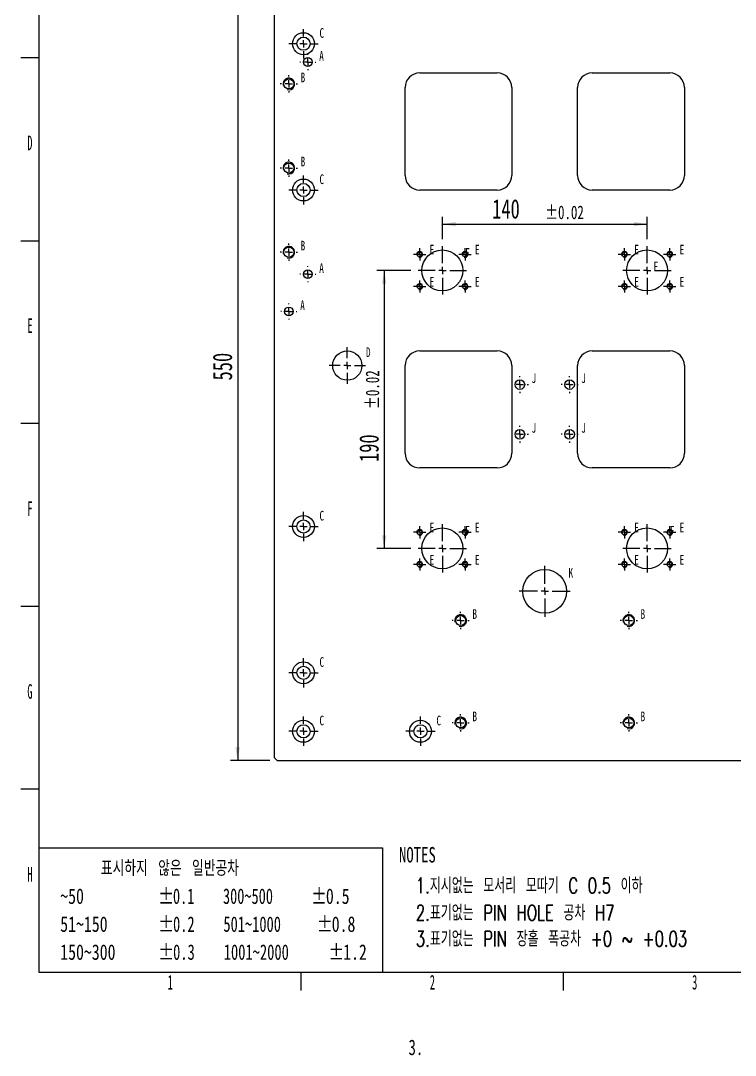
# Model space of a CAD drawing. Header units: millimetres. Extents: x 12 to 1998, y -102 to 1102.
# Drawn here: x 12 to 501, y -32 to 676 of the extents above; entities that cross this region are included whole.
import ezdxf

# ---------------------------------------------------------------- set-up
doc = ezdxf.new("R2010")
doc.units = ezdxf.units.MM
doc.header["$LTSCALE"] = 5
doc.linetypes.add('CENTERX2', pattern=[20.32, 12.7, -2.54, 2.54, -2.54])
for name, color, linetype in [('1', 70, 'Continuous'), ('12', 4, 'Continuous'), ('3', 1, 'CENTERX2'), ('8', 4, 'Continuous')]:
    doc.layers.add(name, color=color, linetype=linetype)
doc.styles.add('SLDTEXTSTYLE1', font='TXT', dxfattribs={"width": 0.7, "bigfont": 'bigfont'})
doc.styles.add('SLDTEXTSTYLE12', font='TXT', dxfattribs={"width": 0.75, "bigfont": 'bigfont'})
doc.styles.add('SLDTEXTSTYLE13', font='TXT', dxfattribs={"width": 0.75})
doc.styles.add('SLDTEXTSTYLE14', font='TXT', dxfattribs={"width": 0.678571})
doc.styles.add('SLDTEXTSTYLE15', font='TXT', dxfattribs={"width": 0.683333})
doc.styles.add('SLDTEXTSTYLE16', font='TXT', dxfattribs={"width": 0.6875})
doc.styles.add('SLDTEXTSTYLE3', font='TXT', dxfattribs={"width": 0.7})
doc.styles.add('SLDTEXTSTYLE6', font='TXT', dxfattribs={"width": 0.525})
doc.dimstyles.new('SLDDIMSTYLE0', dxfattribs={"dimtxt": 15.141195, "dimasz": 9, "dimexe": 0, "dimexo": 0.0625, "dimgap": 3.785299, "dimtad": 1, "dimrnd": 1e-09, "dimzin": 12, "dimdsep": 46, "dimtxsty": 'SLDTEXTSTYLE3', "dimsah": 1, "dimcen": 0.09, "dimadec": 0, "dimazin": 3, "dimtfac": 1, "dimtdec": 3, "dimtofl": 0, "dimtmove": 0, "dimatfit": 3, "dimfxl": 0, "dimfrac": 2, "dimtolj": 1, "dimtzin": 12, "dimarcsym": 0})
doc.dimstyles.new('SLDDIMSTYLE1', dxfattribs={"dimtxt": 15.141195, "dimasz": 9, "dimexe": 0, "dimexo": 0.0625, "dimgap": 3.785299, "dimtad": 1, "dimrnd": 1e-09, "dimzin": 12, "dimdsep": 46, "dimtxsty": 'SLDTEXTSTYLE3', "dimsah": 1, "dimcen": 0.09, "dimadec": 0, "dimazin": 3, "dimtol": 1, "dimtp": 0.02, "dimtm": 0.02, "dimtfac": 1, "dimtofl": 0, "dimtmove": 0, "dimatfit": 3, "dimfxl": 0, "dimfrac": 2, "dimtolj": 1, "dimarcsym": 0})

# ---------------------------------------------------------------- blocks, each defined once
blk = doc.blocks.new('블록15')
for p, q in [((24.99, 1025.1), (24.99, 25.09)), ((24.99, 650.09), (12.48, 650.09)), ((12.48, 525.09), (24.99, 525.09)), ((24.99, 400.09), (12.48, 400.09)), ((24.99, 275.09), (12.48, 275.09)), ((24.99, 150.09), (12.48, 150.09)), ((24.99, 110.09), (259.99, 110.09)), ((259.99, 110.09), (259.99, 25.09)), ((24.99, 25.09), (1460, 25.09)), ((204.36, 12.59), (204.36, 25.09)), ((383.74, 12.59), (383.74, 25.09))]:
    blk.add_line(p, q)
blk = doc.blocks.new('_D_1')
at = {"layer": '1'}
for p, q in [((182.89, 719.77), (155.89, 719.77)), ((160.89, 719.77), (160.89, 169.77)), ((182.89, 169.77), (155.89, 169.77))]:
    blk.add_line(p, q, dxfattribs=at)
for points in [[(160.89, 719.77), (159.39, 710.77), (162.39, 710.77)], [(160.89, 169.77), (162.39, 178.77), (159.39, 178.77)]]:
    blk.add_solid(points, dxfattribs=at)
at = {"layer": '1', "insert": (143.83, 429.59), "char_height": 13.229, "attachment_point": 1, "rotation": 90, "style": 'SLDTEXTSTYLE3'}
blk.add_mtext('550', dxfattribs=at)
blk = doc.blocks.new('_D_2')
at = {"layer": '1'}
for p, q in [((300.89, 526.27), (300.89, 541.44)), ((440.89, 526.27), (440.89, 541.44)), ((300.89, 536.44), (440.89, 536.44))]:
    blk.add_line(p, q, dxfattribs=at)
for points in [[(300.89, 536.44), (309.89, 534.94), (309.89, 537.94)], [(440.89, 536.44), (431.89, 537.94), (431.89, 534.94)]]:
    blk.add_solid(points, dxfattribs=at)
at = {"layer": '1', "attachment_point": 1, "style": 'SLDTEXTSTYLE3'}
for s, insert, char_height in [('140', (334.94, 553.49), 13.229), ('±0.02', (371.18, 549.13), 9.26)]:
    blk.add_mtext(s, dxfattribs=dict(at, insert=insert, char_height=char_height))
blk = doc.blocks.new('_D_3')
at = {"layer": '1'}
for p, q in [((279.39, 504.77), (256.11, 504.77)), ((261.11, 504.77), (261.11, 314.77)), ((279.39, 314.77), (256.11, 314.77))]:
    blk.add_line(p, q, dxfattribs=at)
for points in [[(261.11, 504.77), (259.61, 495.77), (262.61, 495.77)], [(261.11, 314.77), (262.61, 323.77), (259.61, 323.77)]]:
    blk.add_solid(points, dxfattribs=at)
at = {"layer": '1', "attachment_point": 1, "rotation": 90, "style": 'SLDTEXTSTYLE3'}
for s, insert, char_height in [('±0.02', (248.43, 410.06), 9.26), ('190', (244.06, 373.83), 13.229)]:
    blk.add_mtext(s, dxfattribs=dict(at, insert=insert, char_height=char_height))
blk = doc.blocks.new('SW_CENTERMARKSYMBOL_0')
at = {"layer": '3', "color": 0}
for p, q in [((0, 5), (0, 16.5)), ((-5, 0), (-16.5, 0)), ((0, 0), (-2.5, 0)), ((0, 0), (0, 2.5)), ((0, 0), (0, -2.5)), ((0, 0), (2.5, 0)), ((5, 0), (16.5, 0)), ((0, -5), (0, -16.5))]:
    blk.add_line(p, q, dxfattribs=at)
blk = doc.blocks.new('SW_CENTERMARKSYMBOL_1')
at = {"layer": '3', "color": 0}
for p, q in [((0, 5), (0, 16.5)), ((-5, 0), (-16.5, 0)), ((0, 0), (-2.5, 0)), ((0, 0), (0, 2.5)), ((0, 0), (0, -2.5)), ((0, 0), (2.5, 0)), ((5, 0), (16.5, 0)), ((0, -5), (0, -16.5))]:
    blk.add_line(p, q, dxfattribs=at)
blk = doc.blocks.new('SW_CENTERMARKSYMBOL_2')
at = {"layer": '3', "color": 0}
for p, q in [((0, 5), (0, 16.5)), ((-5, 0), (-16.5, 0)), ((0, 0), (-2.5, 0)), ((0, 0), (0, 2.5)), ((0, 0), (0, -2.5)), ((0, 0), (2.5, 0)), ((5, 0), (16.5, 0)), ((0, -5), (0, -16.5))]:
    blk.add_line(p, q, dxfattribs=at)
blk = doc.blocks.new('SW_CENTERMARKSYMBOL_3')
at = {"layer": '3', "color": 0}
for p, q in [((0, 5), (0, 16.5)), ((-5, 0), (-16.5, 0)), ((0, 0), (-2.5, 0)), ((0, 0), (0, 2.5)), ((0, 0), (0, -2.5)), ((0, 0), (2.5, 0)), ((5, 0), (16.5, 0)), ((0, -5), (0, -16.5))]:
    blk.add_line(p, q, dxfattribs=at)
blk = doc.blocks.new('SW_CENTERMARKSYMBOL_4')
at = {"layer": '3', "color": 0}
for p, q in [((-2.5, 0), (-4.15, 0)), ((0, 0), (-2.5, 0)), ((0, 2.5), (0, 4.15)), ((0, 0), (0, 2.5)), ((0, 0), (0, -2.5)), ((0, 0), (2.5, 0)), ((2.5, 0), (4.15, 0)), ((0, -2.5), (0, -4.15))]:
    blk.add_line(p, q, dxfattribs=at)
blk = doc.blocks.new('SW_CENTERMARKSYMBOL_5')
at = {"layer": '3', "color": 0}
for p, q in [((-2.5, 0), (-4.15, 0)), ((0, 0), (-2.5, 0)), ((0, 2.5), (0, 4.15)), ((0, 0), (0, 2.5)), ((0, 0), (0, -2.5)), ((0, 0), (2.5, 0)), ((2.5, 0), (4.15, 0)), ((0, -2.5), (0, -4.15))]:
    blk.add_line(p, q, dxfattribs=at)
blk = doc.blocks.new('SW_CENTERMARKSYMBOL_6')
at = {"layer": '3', "color": 0}
for p, q in [((-2.5, 0), (-4.15, 0)), ((0, 0), (-2.5, 0)), ((0, 2.5), (0, 4.15)), ((0, 0), (0, 2.5)), ((0, 0), (0, -2.5)), ((0, 0), (2.5, 0)), ((2.5, 0), (4.15, 0)), ((0, -2.5), (0, -4.15))]:
    blk.add_line(p, q, dxfattribs=at)
blk = doc.blocks.new('SW_CENTERMARKSYMBOL_7')
at = {"layer": '3', "color": 0}
for p, q in [((-2.5, 0), (-4.15, 0)), ((0, 0), (-2.5, 0)), ((0, 2.5), (0, 4.15)), ((0, 0), (0, 2.5)), ((0, 0), (0, -2.5)), ((0, 0), (2.5, 0)), ((2.5, 0), (4.15, 0)), ((0, -2.5), (0, -4.15))]:
    blk.add_line(p, q, dxfattribs=at)
blk = doc.blocks.new('SW_CENTERMARKSYMBOL_8')
at = {"layer": '3', "color": 0}
for p, q in [((-2.5, 0), (-4.15, 0)), ((0, 0), (-2.5, 0)), ((0, 2.5), (0, 4.15)), ((0, 0), (0, 2.5)), ((0, 0), (0, -2.5)), ((0, 0), (2.5, 0)), ((2.5, 0), (4.15, 0)), ((0, -2.5), (0, -4.15))]:
    blk.add_line(p, q, dxfattribs=at)
blk = doc.blocks.new('SW_CENTERMARKSYMBOL_9')
at = {"layer": '3', "color": 0}
for p, q in [((-2.5, 0), (-4.15, 0)), ((0, 0), (-2.5, 0)), ((0, 2.5), (0, 4.15)), ((0, 0), (0, 2.5)), ((0, 0), (0, -2.5)), ((0, 0), (2.5, 0)), ((2.5, 0), (4.15, 0)), ((0, -2.5), (0, -4.15))]:
    blk.add_line(p, q, dxfattribs=at)
blk = doc.blocks.new('SW_CENTERMARKSYMBOL_10')
at = {"layer": '3', "color": 0}
for p, q in [((-2.5, 0), (-4.15, 0)), ((0, 0), (-2.5, 0)), ((0, 2.5), (0, 4.15)), ((0, 0), (0, 2.5)), ((0, 0), (0, -2.5)), ((0, 0), (2.5, 0)), ((2.5, 0), (4.15, 0)), ((0, -2.5), (0, -4.15))]:
    blk.add_line(p, q, dxfattribs=at)
blk = doc.blocks.new('SW_CENTERMARKSYMBOL_11')
at = {"layer": '3', "color": 0}
for p, q in [((-2.5, 0), (-4.15, 0)), ((0, 0), (-2.5, 0)), ((0, 2.5), (0, 4.15)), ((0, 0), (0, 2.5)), ((0, 0), (0, -2.5)), ((0, 0), (2.5, 0)), ((2.5, 0), (4.15, 0)), ((0, -2.5), (0, -4.15))]:
    blk.add_line(p, q, dxfattribs=at)
blk = doc.blocks.new('SW_CENTERMARKSYMBOL_12')
at = {"layer": '3', "color": 0}
for p, q in [((-2.5, 0), (-4.15, 0)), ((0, 0), (-2.5, 0)), ((0, 2.5), (0, 4.15)), ((0, 0), (0, 2.5)), ((0, 0), (0, -2.5)), ((0, 0), (2.5, 0)), ((2.5, 0), (4.15, 0)), ((0, -2.5), (0, -4.15))]:
    blk.add_line(p, q, dxfattribs=at)
blk = doc.blocks.new('SW_CENTERMARKSYMBOL_13')
at = {"layer": '3', "color": 0}
for p, q in [((-2.5, 0), (-4.15, 0)), ((0, 0), (-2.5, 0)), ((0, 2.5), (0, 4.15)), ((0, 0), (0, 2.5)), ((0, 0), (0, -2.5)), ((0, 0), (2.5, 0)), ((2.5, 0), (4.15, 0)), ((0, -2.5), (0, -4.15))]:
    blk.add_line(p, q, dxfattribs=at)
blk = doc.blocks.new('SW_CENTERMARKSYMBOL_14')
at = {"layer": '3', "color": 0}
for p, q in [((-2.5, 0), (-4.15, 0)), ((0, 0), (-2.5, 0)), ((0, 2.5), (0, 4.15)), ((0, 0), (0, 2.5)), ((0, 0), (0, -2.5)), ((0, 0), (2.5, 0)), ((2.5, 0), (4.15, 0)), ((0, -2.5), (0, -4.15))]:
    blk.add_line(p, q, dxfattribs=at)
blk = doc.blocks.new('SW_CENTERMARKSYMBOL_15')
at = {"layer": '3', "color": 0}
for p, q in [((-2.5, 0), (-4.15, 0)), ((0, 0), (-2.5, 0)), ((0, 2.5), (0, 4.15)), ((0, 0), (0, 2.5)), ((0, 0), (0, -2.5)), ((0, 0), (2.5, 0)), ((2.5, 0), (4.15, 0)), ((0, -2.5), (0, -4.15))]:
    blk.add_line(p, q, dxfattribs=at)
blk = doc.blocks.new('SW_CENTERMARKSYMBOL_16')
at = {"layer": '3', "color": 0}
for p, q in [((-2.5, 0), (-4.15, 0)), ((0, 0), (-2.5, 0)), ((0, 2.5), (0, 4.15)), ((0, 0), (0, 2.5)), ((0, 0), (0, -2.5)), ((0, 0), (2.5, 0)), ((2.5, 0), (4.15, 0)), ((0, -2.5), (0, -4.15))]:
    blk.add_line(p, q, dxfattribs=at)
blk = doc.blocks.new('SW_CENTERMARKSYMBOL_17')
at = {"layer": '3', "color": 0}
for p, q in [((-2.5, 0), (-4.15, 0)), ((0, 0), (-2.5, 0)), ((0, 2.5), (0, 4.15)), ((0, 0), (0, 2.5)), ((0, 0), (0, -2.5)), ((0, 0), (2.5, 0)), ((2.5, 0), (4.15, 0)), ((0, -2.5), (0, -4.15))]:
    blk.add_line(p, q, dxfattribs=at)
blk = doc.blocks.new('SW_CENTERMARKSYMBOL_18')
at = {"layer": '3', "color": 0}
for p, q in [((-2.5, 0), (-4.15, 0)), ((0, 0), (-2.5, 0)), ((0, 2.5), (0, 4.15)), ((0, 0), (0, 2.5)), ((0, 0), (0, -2.5)), ((0, 0), (2.5, 0)), ((2.5, 0), (4.15, 0)), ((0, -2.5), (0, -4.15))]:
    blk.add_line(p, q, dxfattribs=at)
blk = doc.blocks.new('SW_CENTERMARKSYMBOL_19')
at = {"layer": '3', "color": 0}
for p, q in [((-2.5, 0), (-4.15, 0)), ((0, 0), (-2.5, 0)), ((0, 2.5), (0, 4.15)), ((0, 0), (0, 2.5)), ((0, 0), (0, -2.5)), ((0, 0), (2.5, 0)), ((2.5, 0), (4.15, 0)), ((0, -2.5), (0, -4.15))]:
    blk.add_line(p, q, dxfattribs=at)
blk = doc.blocks.new('SW_CENTERMARKSYMBOL_20')
at = {"layer": '3', "color": 0}
for p, q in [((-5, 0), (-5.8, 0)), ((0, 0), (-2.5, 0)), ((0, 5), (0, 5.8)), ((0, 0), (0, 2.5)), ((0, 0), (0, -2.5)), ((0, 0), (2.5, 0)), ((5, 0), (5.8, 0)), ((0, -5), (0, -5.8))]:
    blk.add_line(p, q, dxfattribs=at)
blk = doc.blocks.new('SW_CENTERMARKSYMBOL_21')
at = {"layer": '3', "color": 0}
for p, q in [((-5, 0), (-5.8, 0)), ((0, 0), (-2.5, 0)), ((0, 5), (0, 5.8)), ((0, 0), (0, 2.5)), ((0, 0), (0, -2.5)), ((0, 0), (2.5, 0)), ((5, 0), (5.8, 0)), ((0, -5), (0, -5.8))]:
    blk.add_line(p, q, dxfattribs=at)
blk = doc.blocks.new('SW_CENTERMARKSYMBOL_22')
at = {"layer": '3', "color": 0}
for p, q in [((-5, 0), (-5.8, 0)), ((0, 0), (-2.5, 0)), ((0, 5), (0, 5.8)), ((0, 0), (0, 2.5)), ((0, 0), (0, -2.5)), ((0, 0), (2.5, 0)), ((5, 0), (5.8, 0)), ((0, -5), (0, -5.8))]:
    blk.add_line(p, q, dxfattribs=at)
blk = doc.blocks.new('SW_CENTERMARKSYMBOL_23')
at = {"layer": '3', "color": 0}
for p, q in [((-5, 0), (-5.8, 0)), ((0, 0), (-2.5, 0)), ((0, 5), (0, 5.8)), ((0, 0), (0, 2.5)), ((0, 0), (0, -2.5)), ((0, 0), (2.5, 0)), ((5, 0), (5.8, 0)), ((0, -5), (0, -5.8))]:
    blk.add_line(p, q, dxfattribs=at)
blk = doc.blocks.new('SW_CENTERMARKSYMBOL_29')
at = {"layer": '3', "color": 0}
for p, q in [((-5, 0), (-5.5, 0)), ((0, 0), (-2.5, 0)), ((0, 5), (0, 5.5)), ((0, 0), (0, 2.5)), ((0, 0), (0, -2.5)), ((0, 0), (2.5, 0)), ((5, 0), (5.5, 0)), ((0, -5), (0, -5.5))]:
    blk.add_line(p, q, dxfattribs=at)
blk = doc.blocks.new('SW_CENTERMARKSYMBOL_30')
at = {"layer": '3', "color": 0}
for p, q in [((-5, 0), (-5.5, 0)), ((0, 0), (-2.5, 0)), ((0, 5), (0, 5.5)), ((0, 0), (0, 2.5)), ((0, 0), (0, -2.5)), ((0, 0), (2.5, 0)), ((5, 0), (5.5, 0)), ((0, -5), (0, -5.5))]:
    blk.add_line(p, q, dxfattribs=at)
blk = doc.blocks.new('SW_CENTERMARKSYMBOL_32')
at = {"layer": '3', "color": 0}
for p, q in [((-5, 0), (-5.5, 0)), ((0, 0), (-2.5, 0)), ((0, 5), (0, 5.5)), ((0, 0), (0, 2.5)), ((0, 0), (0, -2.5)), ((0, 0), (2.5, 0)), ((5, 0), (5.5, 0)), ((0, -5), (0, -5.5))]:
    blk.add_line(p, q, dxfattribs=at)
blk = doc.blocks.new('SW_CENTERMARKSYMBOL_39')
at = {"layer": '3', "color": 0}
for p, q in [((0, 5), (0, 10)), ((-5, 0), (-10, 0)), ((0, 0), (-2.5, 0)), ((0, 0), (0, 2.5)), ((0, 0), (0, -2.5)), ((0, 0), (2.5, 0)), ((5, 0), (10, 0)), ((0, -5), (0, -10))]:
    blk.add_line(p, q, dxfattribs=at)
blk = doc.blocks.new('SW_CENTERMARKSYMBOL_40')
at = {"layer": '3', "color": 0}
for p, q in [((0, 5), (0, 10)), ((-5, 0), (-10, 0)), ((0, 0), (-2.5, 0)), ((0, 0), (0, 2.5)), ((0, 0), (0, -2.5)), ((0, 0), (2.5, 0)), ((5, 0), (10, 0)), ((0, -5), (0, -10))]:
    blk.add_line(p, q, dxfattribs=at)
blk = doc.blocks.new('SW_CENTERMARKSYMBOL_43')
at = {"layer": '3', "color": 0}
for p, q in [((0, 5), (0, 10)), ((-5, 0), (-10, 0)), ((0, 0), (-2.5, 0)), ((0, 0), (0, 2.5)), ((0, 0), (0, -2.5)), ((0, 0), (2.5, 0)), ((5, 0), (10, 0)), ((0, -5), (0, -10))]:
    blk.add_line(p, q, dxfattribs=at)
blk = doc.blocks.new('SW_CENTERMARKSYMBOL_44')
at = {"layer": '3', "color": 0}
for p, q in [((0, 5), (0, 10)), ((-5, 0), (-10, 0)), ((0, 0), (-2.5, 0)), ((0, 0), (0, 2.5)), ((0, 0), (0, -2.5)), ((0, 0), (2.5, 0)), ((5, 0), (10, 0)), ((0, -5), (0, -10))]:
    blk.add_line(p, q, dxfattribs=at)
blk = doc.blocks.new('SW_CENTERMARKSYMBOL_45')
at = {"layer": '3', "color": 0}
for p, q in [((0, 5), (0, 10)), ((-5, 0), (-10, 0)), ((0, 0), (-2.5, 0)), ((0, 0), (0, 2.5)), ((0, 0), (0, -2.5)), ((0, 0), (2.5, 0)), ((5, 0), (10, 0)), ((0, -5), (0, -10))]:
    blk.add_line(p, q, dxfattribs=at)
blk = doc.blocks.new('SW_CENTERMARKSYMBOL_50')
at = {"layer": '3', "color": 0}
for p, q in [((0, 5), (0, 10)), ((-5, 0), (-10, 0)), ((0, 0), (-2.5, 0)), ((0, 0), (0, 2.5)), ((0, 0), (0, -2.5)), ((0, 0), (2.5, 0)), ((5, 0), (10, 0)), ((0, -5), (0, -10))]:
    blk.add_line(p, q, dxfattribs=at)
blk = doc.blocks.new('SW_CENTERMARKSYMBOL_52')
at = {"layer": '3', "color": 0}
for p, q in [((-5, 0), (-5.9, 0)), ((0, 0), (-2.5, 0)), ((0, 5), (0, 5.9)), ((0, 0), (0, 2.5)), ((0, 0), (0, -2.5)), ((0, 0), (2.5, 0)), ((5, 0), (5.9, 0)), ((0, -5), (0, -5.9))]:
    blk.add_line(p, q, dxfattribs=at)
blk = doc.blocks.new('SW_CENTERMARKSYMBOL_53')
at = {"layer": '3', "color": 0}
for p, q in [((-5, 0), (-5.9, 0)), ((0, 0), (-2.5, 0)), ((0, 5), (0, 5.9)), ((0, 0), (0, 2.5)), ((0, 0), (0, -2.5)), ((0, 0), (2.5, 0)), ((5, 0), (5.9, 0)), ((0, -5), (0, -5.9))]:
    blk.add_line(p, q, dxfattribs=at)
blk = doc.blocks.new('SW_CENTERMARKSYMBOL_54')
at = {"layer": '3', "color": 0}
for p, q in [((-5, 0), (-5.9, 0)), ((0, 0), (-2.5, 0)), ((0, 5), (0, 5.9)), ((0, 0), (0, 2.5)), ((0, 0), (0, -2.5)), ((0, 0), (2.5, 0)), ((5, 0), (5.9, 0)), ((0, -5), (0, -5.9))]:
    blk.add_line(p, q, dxfattribs=at)
blk = doc.blocks.new('SW_CENTERMARKSYMBOL_55')
at = {"layer": '3', "color": 0}
for p, q in [((-5, 0), (-5.9, 0)), ((0, 0), (-2.5, 0)), ((0, 5), (0, 5.9)), ((0, 0), (0, 2.5)), ((0, 0), (0, -2.5)), ((0, 0), (2.5, 0)), ((5, 0), (5.9, 0)), ((0, -5), (0, -5.9))]:
    blk.add_line(p, q, dxfattribs=at)
blk = doc.blocks.new('SW_CENTERMARKSYMBOL_56')
at = {"layer": '3', "color": 0}
for p, q in [((0, 5), (0, 17.5)), ((-5, 0), (-17.5, 0)), ((0, 0), (-2.5, 0)), ((0, 0), (0, 2.5)), ((0, 0), (0, -2.5)), ((0, 0), (2.5, 0)), ((5, 0), (17.5, 0)), ((0, -5), (0, -17.5))]:
    blk.add_line(p, q, dxfattribs=at)
blk = doc.blocks.new('SW_CENTERMARKSYMBOL_61')
at = {"layer": '3', "color": 0}
for p, q in [((0, 5), (0, 12.5)), ((-5, 0), (-12.5, 0)), ((0, 0), (-2.5, 0)), ((0, 0), (0, 2.5)), ((0, 0), (0, -2.5)), ((0, 0), (2.5, 0)), ((5, 0), (12.5, 0)), ((0, -5), (0, -12.5))]:
    blk.add_line(p, q, dxfattribs=at)
blk = doc.blocks.new('SW_CENTERMARKSYMBOL_64')
at = {"layer": '3', "color": 0}
for p, q in [((-5, 0), (-5.9, 0)), ((0, 0), (-2.5, 0)), ((0, 5), (0, 5.9)), ((0, 0), (0, 2.5)), ((0, 0), (0, -2.5)), ((0, 0), (2.5, 0)), ((5, 0), (5.9, 0)), ((0, -5), (0, -5.9))]:
    blk.add_line(p, q, dxfattribs=at)
blk = doc.blocks.new('SW_CENTERMARKSYMBOL_65')
at = {"layer": '3', "color": 0}
for p, q in [((-5, 0), (-5.9, 0)), ((0, 0), (-2.5, 0)), ((0, 5), (0, 5.9)), ((0, 0), (0, 2.5)), ((0, 0), (0, -2.5)), ((0, 0), (2.5, 0)), ((5, 0), (5.9, 0)), ((0, -5), (0, -5.9))]:
    blk.add_line(p, q, dxfattribs=at)
blk = doc.blocks.new('SW_CENTERMARKSYMBOL_66')
at = {"layer": '3', "color": 0}
for p, q in [((-5, 0), (-5.9, 0)), ((0, 0), (-2.5, 0)), ((0, 5), (0, 5.9)), ((0, 0), (0, 2.5)), ((0, 0), (0, -2.5)), ((0, 0), (2.5, 0)), ((5, 0), (5.9, 0)), ((0, -5), (0, -5.9))]:
    blk.add_line(p, q, dxfattribs=at)

msp = doc.modelspace()

# ---------------------------------------------------------------- linework, layer by layer
at = {"color": 7, "linetype": 'Continuous', "lineweight": 25}
for p, q in [((185.886, 717.77), (185.886, 171.77)), ((285.386, 639.77), (338.386, 639.77)), ((403.386, 639.77), (456.386, 639.77)), ((275.386, 569.77), (275.386, 629.77)), ((348.386, 629.77), (348.386, 569.77)), ((393.386, 569.77), (393.386, 629.77)), ((466.386, 629.77), (466.386, 569.77)), ((338.386, 559.77), (285.386, 559.77)), ((456.386, 559.77), (403.386, 559.77)), ((285.386, 449.77), (338.386, 449.77)), ((403.386, 449.77), (456.386, 449.77)), ((275.386, 379.77), (275.386, 439.77)), ((348.386, 439.77), (348.386, 379.77)), ((393.386, 379.77), (393.386, 439.77)), ((466.386, 439.77), (466.386, 379.77)), ((338.386, 369.77), (285.386, 369.77)), ((456.386, 369.77), (403.386, 369.77)), ((185.886, 171.77), (187.886, 169.77)), ((187.886, 169.77), (743.886, 169.77))]:
    msp.add_line(p, q, dxfattribs=at)
for centre, radius in [((205.886, 659.77), 7.5), ((205.886, 659.77), 4.5), ((208.886, 647.27), 3), ((195.886, 632.27), 3.4), ((195.886, 574.77), 3.4), ((205.886, 559.77), 7.5), ((205.886, 559.77), 4.5), ((195.886, 517.27), 3.4), ((285.386, 515.77), 1.65), ((300.886, 504.77), 14), ((316.386, 515.77), 1.65), ((425.386, 515.77), 1.65), ((440.886, 504.77), 14), ((456.386, 515.77), 1.65), ((208.886, 502.27), 3), ((285.386, 493.77), 1.65), ((316.386, 493.77), 1.65), ((425.386, 493.77), 1.65), ((456.386, 493.77), 1.65), ((195.886, 476.77), 3), ((235.886, 439.77), 10), ((353.886, 426.77), 3.3), ((387.886, 426.77), 3.3), ((353.886, 392.77), 3.3), ((387.886, 392.77), 3.3), ((205.886, 329.77), 7.5), ((205.886, 329.77), 4.5), ((285.386, 325.77), 1.65), ((300.886, 314.77), 14), ((316.386, 325.77), 1.65), ((425.386, 325.77), 1.65), ((440.886, 314.77), 14), ((456.386, 325.77), 1.65), ((285.386, 303.77), 1.65), ((316.386, 303.77), 1.65), ((425.386, 303.77), 1.65), ((456.386, 303.77), 1.65), ((370.886, 285.47), 15), ((313.386, 265.47), 3.4), ((428.386, 265.47), 3.4), ((205.886, 229.77), 7.5), ((205.886, 229.77), 4.5), ((313.386, 195.47), 3.4), ((428.386, 195.47), 3.4), ((205.886, 189.77), 7.5), ((205.886, 189.77), 4.5), ((285.886, 189.77), 7.5), ((285.886, 189.77), 4.5)]:
    msp.add_circle(centre, radius, dxfattribs=at)
for centre, start, end in [((285.386, 629.77), 90, 180), ((338.386, 629.77), 0, 90), ((403.386, 629.77), 90, 180), ((456.386, 629.77), 0, 90), ((285.386, 569.77), 180, 270), ((338.386, 569.77), 270, 0), ((403.386, 569.77), 180, 270), ((456.386, 569.77), 270, 0), ((285.386, 439.77), 90, 180), ((338.386, 439.77), 0, 90), ((403.386, 439.77), 90, 180), ((456.386, 439.77), 0, 90), ((285.386, 379.77), 180, 270), ((338.386, 379.77), 270, 0), ((403.386, 379.77), 180, 270), ((456.386, 379.77), 270, 0)]:
    msp.add_arc(centre, 10, start, end, dxfattribs=at)
at = {"layer": '8'}
for centre, radius in [((195.886, 632.27), 4), ((195.886, 574.77), 4), ((195.886, 517.27), 4), ((285.386, 515.77), 2), ((316.386, 515.77), 2), ((425.386, 515.77), 2), ((456.386, 515.77), 2), ((285.386, 493.77), 2), ((316.386, 493.77), 2), ((425.386, 493.77), 2), ((456.386, 493.77), 2), ((285.386, 325.77), 2), ((316.386, 325.77), 2), ((425.386, 325.77), 2), ((456.386, 325.77), 2), ((285.386, 303.77), 2), ((316.386, 303.77), 2), ((425.386, 303.77), 2), ((456.386, 303.77), 2), ((313.386, 265.47), 4), ((428.386, 265.47), 4), ((313.386, 195.47), 4), ((428.386, 195.47), 4)]:
    msp.add_arc(centre, radius, 255, 195, dxfattribs=at)

# ---------------------------------------------------------------- block references
at = {"color": 7, "linetype": 'Continuous'}
msp.add_blockref('블록15', (0, 0), dxfattribs=at)
at = {"layer": '3'}
for name, p in [('SW_CENTERMARKSYMBOL_50', (205.886, 659.77)), ('SW_CENTERMARKSYMBOL_29', (208.886, 647.27)), ('SW_CENTERMARKSYMBOL_66', (195.886, 632.27)), ('SW_CENTERMARKSYMBOL_65', (195.886, 574.77)), ('SW_CENTERMARKSYMBOL_40', (205.886, 559.77)), ('SW_CENTERMARKSYMBOL_64', (195.886, 517.27)), ('SW_CENTERMARKSYMBOL_17', (285.386, 515.77)), ('SW_CENTERMARKSYMBOL_1', (300.886, 504.77)), ('SW_CENTERMARKSYMBOL_16', (316.386, 515.77)), ('SW_CENTERMARKSYMBOL_6', (425.386, 515.77)), ('SW_CENTERMARKSYMBOL_2', (440.886, 504.77)), ('SW_CENTERMARKSYMBOL_7', (456.386, 515.77)), ('SW_CENTERMARKSYMBOL_30', (208.886, 502.27)), ('SW_CENTERMARKSYMBOL_19', (285.386, 493.77)), ('SW_CENTERMARKSYMBOL_18', (316.386, 493.77)), ('SW_CENTERMARKSYMBOL_5', (425.386, 493.77)), ('SW_CENTERMARKSYMBOL_4', (456.386, 493.77)), ('SW_CENTERMARKSYMBOL_32', (195.886, 476.77)), ('SW_CENTERMARKSYMBOL_61', (235.886, 439.77)), ('SW_CENTERMARKSYMBOL_23', (353.886, 426.77)), ('SW_CENTERMARKSYMBOL_20', (387.886, 426.77)), ('SW_CENTERMARKSYMBOL_22', (353.886, 392.77)), ('SW_CENTERMARKSYMBOL_21', (387.886, 392.77)), ('SW_CENTERMARKSYMBOL_43', (205.886, 329.77)), ('SW_CENTERMARKSYMBOL_12', (285.386, 325.77)), ('SW_CENTERMARKSYMBOL_0', (300.886, 314.77)), ('SW_CENTERMARKSYMBOL_13', (316.386, 325.77)), ('SW_CENTERMARKSYMBOL_8', (425.386, 325.77)), ('SW_CENTERMARKSYMBOL_3', (440.886, 314.77)), ('SW_CENTERMARKSYMBOL_9', (456.386, 325.77)), ('SW_CENTERMARKSYMBOL_15', (285.386, 303.77)), ('SW_CENTERMARKSYMBOL_14', (316.386, 303.77)), ('SW_CENTERMARKSYMBOL_11', (425.386, 303.77)), ('SW_CENTERMARKSYMBOL_10', (456.386, 303.77)), ('SW_CENTERMARKSYMBOL_56', (370.886, 285.47)), ('SW_CENTERMARKSYMBOL_55', (313.386, 265.47)), ('SW_CENTERMARKSYMBOL_52', (428.386, 265.47)), ('SW_CENTERMARKSYMBOL_45', (205.886, 229.77)), ('SW_CENTERMARKSYMBOL_44', (205.886, 189.77)), ('SW_CENTERMARKSYMBOL_39', (285.886, 189.77)), ('SW_CENTERMARKSYMBOL_54', (313.386, 195.47)), ('SW_CENTERMARKSYMBOL_53', (428.386, 195.47))]:
    msp.add_blockref(name, p, dxfattribs=at)

# ---------------------------------------------------------------- texts
at = {"layer": '12'}
for s, insert, char_height, attachment_point, style in [('C', (216.846, 670.438), 6.615, 1, 'SLDTEXTSTYLE3'), ('A', (216.664, 654.756), 6.615, 1, 'SLDTEXTSTYLE3'), ('B', (203.947, 640.039), 6.615, 1, 'SLDTEXTSTYLE3'), ('D', (18.742, 596.998), 10, 2, 'SLDTEXTSTYLE6'), ('B', (203.947, 582.539), 6.615, 1, 'SLDTEXTSTYLE3'), ('C', (216.846, 570.438), 6.615, 1, 'SLDTEXTSTYLE3'), ('B', (203.947, 525.039), 6.615, 1, 'SLDTEXTSTYLE3'), ('E', (292.209, 522.301), 6.615, 1, 'SLDTEXTSTYLE3'), ('F', (316.442, 520.034), 6.615, 1, 'SLDTEXTSTYLE3'), ('E', (323.209, 522.301), 6.615, 1, 'SLDTEXTSTYLE3'), ('E', (432.209, 522.301), 6.615, 1, 'SLDTEXTSTYLE3'), ('E', (463.209, 522.301), 6.615, 1, 'SLDTEXTSTYLE3'), ('A', (216.664, 509.756), 6.615, 1, 'SLDTEXTSTYLE3'), ('F', (445.252, 510.741), 6.615, 1, 'SLDTEXTSTYLE3'), ('E', (292.209, 500.301), 6.615, 1, 'SLDTEXTSTYLE3'), ('E', (323.209, 500.301), 6.615, 1, 'SLDTEXTSTYLE3'), ('E', (432.209, 500.301), 6.615, 1, 'SLDTEXTSTYLE3'), ('E', (463.209, 500.301), 6.615, 1, 'SLDTEXTSTYLE3'), ('A', (203.664, 484.256), 6.615, 1, 'SLDTEXTSTYLE3'), ('E', (18.87, 471.997), 10, 2, 'SLDTEXTSTYLE6'), ('D', (248.613, 452.205), 6.615, 1, 'SLDTEXTSTYLE3'), ('J', (361.876, 434.468), 6.615, 1, 'SLDTEXTSTYLE3'), ('J', (395.876, 434.468), 6.615, 1, 'SLDTEXTSTYLE3'), ('J', (361.876, 400.468), 6.615, 1, 'SLDTEXTSTYLE3'), ('J', (395.876, 400.468), 6.615, 1, 'SLDTEXTSTYLE3'), ('F', (18.785, 346.995), 10, 2, 'SLDTEXTSTYLE6'), ('C', (216.846, 340.438), 6.615, 1, 'SLDTEXTSTYLE3'), ('E', (292.209, 332.301), 6.615, 1, 'SLDTEXTSTYLE3'), ('F', (316.442, 330.034), 6.615, 1, 'SLDTEXTSTYLE3'), ('E', (323.209, 332.301), 6.615, 1, 'SLDTEXTSTYLE3'), ('E', (432.209, 332.301), 6.615, 1, 'SLDTEXTSTYLE3'), ('F', (456.442, 330.034), 6.615, 1, 'SLDTEXTSTYLE3'), ('E', (463.209, 332.301), 6.615, 1, 'SLDTEXTSTYLE3'), ('E', (292.209, 310.301), 6.615, 1, 'SLDTEXTSTYLE3'), ('E', (323.209, 310.301), 6.615, 1, 'SLDTEXTSTYLE3'), ('E', (432.209, 310.301), 6.615, 1, 'SLDTEXTSTYLE3'), ('E', (463.209, 310.301), 6.615, 1, 'SLDTEXTSTYLE3'), ('K', (387.149, 301.441), 6.615, 1, 'SLDTEXTSTYLE3'), ('B', (321.447, 273.239), 6.615, 1, 'SLDTEXTSTYLE3'), ('B', (436.447, 273.239), 6.615, 1, 'SLDTEXTSTYLE3'), ('C', (216.846, 240.438), 6.615, 1, 'SLDTEXTSTYLE3'), ('G', (18.801, 221.994), 10, 2, 'SLDTEXTSTYLE6'), ('C', (216.846, 200.438), 6.615, 1, 'SLDTEXTSTYLE3'), ('C', (296.846, 200.438), 6.615, 1, 'SLDTEXTSTYLE3'), ('B', (321.447, 203.239), 6.615, 1, 'SLDTEXTSTYLE3'), ('B', (436.447, 203.239), 6.615, 1, 'SLDTEXTSTYLE3'), ('NOTES', (271.222, 110.664), 10.5833, 1, 'SLDTEXTSTYLE3'), ('표시하지 않은 일반공차', (67.31, 101.457), 10.58333, 1, 'SLDTEXTSTYLE12'), ('H', (18.808, 96.993), 10, 2, 'SLDTEXTSTYLE6'), ('1.지시없는 모서리 모따기 C 0.5 이하', (282.773, 89.608), 10.58333, 1, 'SLDTEXTSTYLE1'), ('~50', (39.529, 82.346), 10.5833, 1, 'SLDTEXTSTYLE13'), ('%%p', (106.547, 82.346), 10.5833, 1, 'SLDTEXTSTYLE13'), ('0.1    300~500', (116.636, 82.346), 10.58333, 1, 'SLDTEXTSTYLE14'), ('%%p', (211.142, 82.346), 10.5833, 1, 'SLDTEXTSTYLE13'), ('0.5', (221.231, 82.346), 10.5833, 1, 'SLDTEXTSTYLE13'), ('2.표기없는 PIN HOLE 공차 H7', (282.773, 71.005), 10.58333, 1, 'SLDTEXTSTYLE1'), ('%%p', (106.606, 63.235), 10.5833, 1, 'SLDTEXTSTYLE13'), ('%%p', (215.12, 63.235), 10.5833, 1, 'SLDTEXTSTYLE13'), ('51~150', (39.529, 63.235), 10.5833, 1, 'SLDTEXTSTYLE13'), ('0.2    501~1000', (116.695, 63.235), 10.58333, 1, 'SLDTEXTSTYLE15'), ('0.8', (225.21, 63.235), 10.5833, 1, 'SLDTEXTSTYLE13'), ('3.표기없는 PIN 장홀 폭공차 +0 ~ +0.03', (282.773, 53.223), 10.58333, 1, 'SLDTEXTSTYLE1'), ('150~300', (39.529, 44.124), 10.5833, 1, 'SLDTEXTSTYLE13'), ('%%p', (106.625, 44.124), 10.5833, 1, 'SLDTEXTSTYLE13'), ('0.3    1001~2000', (116.715, 44.124), 10.58333, 1, 'SLDTEXTSTYLE16'), ('%%p', (222.96, 44.124), 10.5833, 1, 'SLDTEXTSTYLE13'), ('1.2', (233.049, 44.124), 10.5833, 1, 'SLDTEXTSTYLE13'), ('1', (114.783, 23.242), 10, 2, 'SLDTEXTSTYLE6'), ('2', (294.095, 23.242), 10, 2, 'SLDTEXTSTYLE6'), ('3', (473.479, 23.242), 10, 2, 'SLDTEXTSTYLE6'), ('3.', (277.726, -20.969), 10.5833, 1, 'SLDTEXTSTYLE3')]:
    msp.add_mtext(s, dxfattribs=dict(at, insert=insert, char_height=char_height, attachment_point=attachment_point, style=style))

# ---------------------------------------------------------------- dimensions: what is measured, and where the dimension line sits
at = {"layer": '1'}
for base, p1, p2, dimstyle, picture, middle in [((160.886, 169.77), (187.886, 719.77), (187.886, 169.77), 'SLDDIMSTYLE0', '_D_1', (160.886, 444.77)), ((261.114, 314.77), (284.386, 504.77), (284.386, 314.77), 'SLDDIMSTYLE1', '_D_3', (261.114, 409.77))]:
    dim = msp.add_linear_dim(base=base, p1=p1, p2=p2, angle=90, dimstyle=dimstyle, dxfattribs=at)
    dim.commit()
    dim.dimension.update_dxf_attribs({"geometry": picture, "text_midpoint": middle, "dimtype": 160})
dim = msp.add_linear_dim(base=(440.886, 536.441), p1=(300.886, 521.27), p2=(440.886, 521.27), dimstyle='SLDDIMSTYLE1', dxfattribs=at)
dim.commit()
dim.dimension.update_dxf_attribs({"geometry": '_D_2', "text_midpoint": (370.886, 536.441), "dimtype": 160})

doc.saveas('drawing.dxf')
